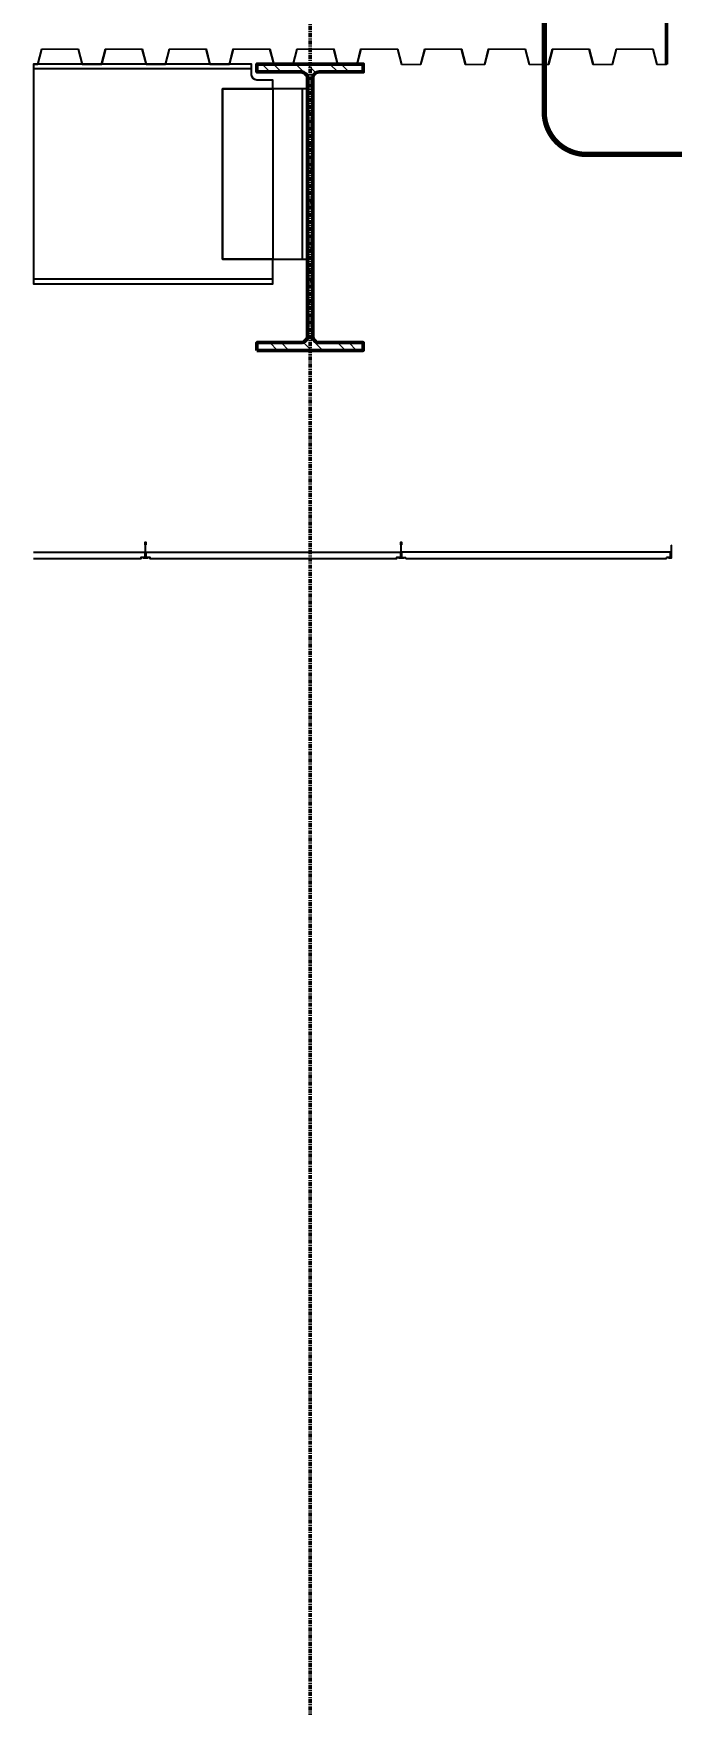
# Model space of a CAD drawing. Header units: inches. Extents: x 3850 to 5846, y -3 to 909.
# Drawn here: x 4312.1 to 4372.1, y 89.3 to 246.4 of the extents above; entities that cross this region are included whole.
import ezdxf

# ---------------------------------------------------------------- set-up
doc = ezdxf.new("R2010")
doc.units = ezdxf.units.IN
doc.header["$LTSCALE"] = 0.5
doc.header["$MEASUREMENT"] = 0
doc.linetypes.add('CENTER2', pattern=[1.125, 0.75, -0.125, 0.125, -0.125])
doc.linetypes.add('HIDDEN2', pattern=[0.1875, 0.125, -0.0625])
doc.layers.get('0').update_dxf_attribs({"lineweight": 18})
doc.layers.get('Defpoints').update_dxf_attribs({"color": 140, "lineweight": 18})
for name, color, linetype, lineweight in [('A-Detl-Iden', 151, 'Continuous', 25), ('A-Detl-Medm', 31, 'Continuous', 25), ('A-Detl-Patt', 190, 'Continuous', 18), ('A-Detl-Thin', 150, 'Continuous', 18), ('A-Detl-Wide', 213, 'Continuous', 50)]:
    doc.layers.add(name, color=color, linetype=linetype, lineweight=lineweight)
doc.styles.add('Arch-Dim', font='romans.shx', dxfattribs={"width": 0.75})
doc.dimstyles.new('Aec-Arch-I-96', dxfattribs={"dimscale": 96, "dimtxt": 0.09375, "dimasz": 0.0625, "dimexe": 0.0625, "dimexo": 0.0625, "dimgap": 0.03125, "dimtad": 1, "dimdec": 4, "dimzin": 3, "dimdsep": 46, "dimlunit": 4, "dimtxsty": 'Arch-Dim', "dimblk": 'ARCHTICK', "dimcen": 0.09375, "dimazin": 2, "dimtfac": 0.75, "dimtdec": 4, "dimtix": 1, "dimtmove": 2, "dimatfit": 2, "dimfxl": 1, "dimtolj": 1, "dimtzin": 0, "dimarcsym": 0})

# ---------------------------------------------------------------- blocks, each defined once
blk = doc.blocks.new('*U58')
at = {"layer": 'A-Detl-Patt'}
h = blk.add_hatch(dxfattribs=at)
h.set_pattern_fill('ANSI32', color=256, scale=6, style=0)
h.set_pattern_definition([(45, (0, -13.46), (-1.591, 1.591), []), (45, (1.0607, -13.46), (-1.591, 1.591), [])])
edge = h.paths.add_edge_path()
edge.add_line((4.995, -26.92), (4.995, -26.175))
edge.add_line((4.995, -26.175), (0.845, -26.175))
edge.add_arc((0.845, -25.575), 0.6, 180, 270, ccw=False)
edge.add_line((0.245, -25.575), (0.245, -1.345))
edge.add_arc((0.845, -1.345), 0.6, 90, 180, ccw=False)
edge.add_line((0.845, -0.745), (4.995, -0.745))
edge.add_line((4.995, -0.745), (4.995, 0))
edge.add_line((4.995, 0), (-4.995, 0))
edge.add_line((-4.995, 0), (-4.995, -0.745))
edge.add_line((-4.995, -0.745), (-0.845, -0.745))
edge.add_arc((-0.845, -1.345), 0.6, 0, 90, ccw=False)
edge.add_line((-0.245, -1.345), (-0.245, -25.575))
edge.add_arc((-0.845, -25.575), 0.6, -90, 0, ccw=False)
edge.add_line((-0.845, -26.175), (-4.995, -26.175))
edge.add_line((-4.995, -26.175), (-4.995, -26.92))
edge.add_line((-4.995, -26.92), (4.995, -26.92))
at = {"color": 0, "linetype": 'ByBlock'}
blk.add_lwpolyline([(4.995, -26.92), (4.995, -26.175), (0.845, -26.175, -0.4142136), (0.245, -25.575), (0.245, -1.345, -0.4142136), (0.845, -0.745), (4.995, -0.745), (4.995, 0), (-4.995, 0), (-4.995, -0.745), (-0.845, -0.745, -0.4142136), (-0.245, -1.345), (-0.245, -25.575, -0.4142136), (-0.845, -26.175), (-4.995, -26.175), (-4.995, -26.92)], format="xyb", close=True, dxfattribs=at)
blk = doc.blocks.new('*U117')
at = {"layer": 'A-Detl-Thin'}
blk.add_lwpolyline([(0, 0.06), (0, 0), (0.92, 0), (1.3, 1.44), (4.7, 1.44), (5.08, 0), (6.92, 0), (7.3, 1.44), (10.7, 1.44), (11.08, 0), (12.92, 0), (13.3, 1.44), (16.7, 1.44), (17.08, 0), (18.92, 0), (19.3, 1.44), (22.7, 1.44), (23.08, 0), (24.92, 0), (25.3, 1.44), (28.7, 1.44), (29.08, 0), (30.92, 0), (31.3, 1.44), (34.7, 1.44), (35.08, 0), (36.92, 0), (37.3, 1.44), (40.7, 1.44), (41.08, 0), (42.92, 0), (43.3, 1.44), (46.7, 1.44), (47.08, 0), (48.92, 0), (49.3, 1.44), (52.7, 1.44), (53.08, 0), (54.92, 0), (55.3, 1.44), (58.7, 1.44), (59.08, 0), (59.5, 0), (59.5, 0.06), (59.12, 0.06), (58.75, 1.5), (55.25, 1.5), (54.88, 0.06), (53.12, 0.06), (52.75, 1.5), (49.25, 1.5), (48.88, 0.06), (47.12, 0.06), (46.75, 1.5), (43.25, 1.5), (42.88, 0.06), (41.12, 0.06), (40.75, 1.5), (37.25, 1.5), (36.88, 0.06), (35.12, 0.06), (34.75, 1.5), (31.25, 1.5), (30.88, 0.06), (29.12, 0.06), (28.75, 1.5), (25.25, 1.5), (24.88, 0.06), (23.12, 0.06), (22.75, 1.5), (19.25, 1.5), (18.88, 0.06), (17.12, 0.06), (16.75, 1.5), (13.25, 1.5), (12.88, 0.06), (11.12, 0.06), (10.75, 1.5), (7.25, 1.5), (6.88, 0.06), (5.12, 0.06), (4.75, 1.5), (1.25, 1.5), (0.88, 0.06), (0, 0.06)], close=True, dxfattribs=at)
at = {"layer": 'A-Detl-Wide'}
blk.add_lwpolyline([(0, 0.06), (0, 5.5), (59.5, 5.5)], dxfattribs=at)
blk = doc.blocks.new('_ArchTick')
at = {"color": 0, "linetype": 'ByBlock', "const_width": 0.15}
blk.add_lwpolyline([(-0.5, -0.5), (0.5, 0.5)], dxfattribs=at)
blk = doc.blocks.new('*D144')
at = {"layer": 'A-Detl-Wide', "color": 0, "lineweight": -2, "transparency": 16777216}
for p, q in [((4373.62, 249), (4416.12, 249)), ((4414.12, 249), (4414.12, 243)), ((4380.12, 243), (4416.12, 243))]:
    blk.add_line(p, q, dxfattribs=at)
at = {"layer": 'Defpoints', "color": 0, "transparency": 16777216}
for p in [(4371.62, 249), (4378.12, 243), (4414.12, 243)]:
    blk.add_point(p, dxfattribs=at)
at = {"layer": 'A-Detl-Wide', "color": 0, "lineweight": -2, "transparency": 16777216, "xscale": 2, "yscale": 2, "zscale": 2}
for p, rotation in [((4414.12, 249), 90), ((4414.12, 243), 270)]:
    blk.add_blockref('_ArchTick', p, dxfattribs=dict(at, rotation=rotation))
at = {"layer": 'A-Detl-Wide', "color": 0, "transparency": 16777216, "insert": (4411.33, 246), "char_height": 3, "attachment_point": 5, "rotation": 90, "style": 'Arch-Dim'}
blk.add_mtext('\\A1;6"', dxfattribs=at)

msp = doc.modelspace()

# ---------------------------------------------------------------- linework, layer by layer
at = {"layer": 'A-Detl-Iden', "linetype": 'HIDDEN2', "const_width": 0.5, "flags": 128}
msp.add_lwpolyline([(4360.11988, 238.99998, 0.414213562), (4364.11988, 234.99998), (4380.1198, 234.99998, 0.414213562), (4384.1198, 238.99998), (4384.1198, 260.79462, 0.414213562), (4380.1198, 264.79462), (4364.11988, 264.79462, 0.414213562), (4360.11988, 260.79462)], format="xyb", close=True, dxfattribs=at)
at = {"layer": 'A-Detl-Medm'}
for p, q in [((4332.62472, 243.04995), (4312.11988, 243.04995)), ((4334.62472, 241.16995), (4334.62472, 225.16995)), ((4337.37472, 241.16995), (4337.37472, 225.16995)), ((4334.62472, 223.28995), (4312.11988, 223.28995)), ((4322.91394, 197.06248), (4322.41394, 197.06248)), ((4346.91394, 197.06248), (4346.41394, 197.06248)), ((4371.99445, 197.62498), (4346.72644, 197.62498)), ((4346.72644, 197.12798), (4346.72644, 197.62498)), ((4346.72644, 197.12798), (4347.10144, 197.12798)), ((4347.10144, 196.99998), (4347.10144, 197.12798)), ((4371.61945, 196.99998), (4347.10144, 196.99998)), ((4371.99445, 197.12798), (4371.61945, 197.12798)), ((4371.61945, 196.99998), (4371.61945, 197.12798)), ((4371.99445, 197.12798), (4371.99445, 197.62498))]:
    msp.add_line(p, q, dxfattribs=at)
msp.add_lwpolyline([(4332.62472, 222.83995), (4334.62472, 222.83995), (4334.62472, 225.16995), (4329.87472, 225.16995), (4329.87472, 241.16995), (4334.62472, 241.16995), (4334.62472, 241.99995), (4333.12472, 241.99995, -0.414213562), (4332.62472, 242.49995), (4332.62472, 243.49995), (4312.11988, 243.49995), (4312.11988, 222.83995), (4332.62472, 222.83995)], format="xyb", close=True, dxfattribs=at)
for points in [[(4329.87472, 241.16995), (4329.87472, 225.16995), (4337.87472, 225.16995), (4337.87472, 241.16995)], [(4322.72644, 197.62498), (4346.60144, 197.62498), (4346.60144, 197.12798), (4346.22644, 197.12798), (4346.22644, 196.99998), (4323.10144, 196.99998), (4323.10144, 197.12798), (4322.72644, 197.12798)]]:
    msp.add_lwpolyline(points, close=True, dxfattribs=at)
for points in [[(4322.66394, 197.06248), (4322.66394, 198.28123), (4322.63269, 198.31248), (4322.63269, 198.56248), (4322.69519, 198.56248), (4322.69519, 198.31248)], [(4346.66394, 197.06248), (4346.66394, 198.28123), (4346.63269, 198.31248), (4346.63269, 198.56248), (4346.69519, 198.56248), (4346.69519, 198.31248)], [(4372.0257, 198.31248), (4372.05695, 198.28123), (4372.05695, 197.06248), (4371.80695, 197.06248)], [(4312.11988, 197.62498), (4322.60144, 197.62498), (4322.60144, 197.12798), (4322.22644, 197.12798), (4322.22644, 196.99998), (4312.11988, 196.99998)]]:
    msp.add_lwpolyline(points, dxfattribs=at)
at = {"layer": 'A-Detl-Wide', "linetype": 'CENTER2'}
msp.add_line((4338.11972, 44.86525), (4338.11972, 822.41196), dxfattribs=at)

# ---------------------------------------------------------------- block references
at = {"layer": 'A-Detl-Wide', "xscale": -1}
for name, p in [('*U117', (4371.61894, 243.44018)), ('*U58', (4338.11972, 243.49995))]:
    msp.add_blockref(name, p, dxfattribs=at)

# ---------------------------------------------------------------- dimensions: what is measured, and where the dimension line sits
at = {"layer": 'A-Detl-Wide'}
dim = msp.add_linear_dim(base=(4414.12002, 242.99998), p1=(4371.61894, 249.00268), p2=(4378.1198, 242.99998), angle=90, dimstyle='Aec-Arch-I-96', override={"dimscale": 32}, dxfattribs=at)
dim.commit()
dim.dimension.update_dxf_attribs({"geometry": '*D144', "text_midpoint": (4411.33431, 246.00133)})

doc.saveas('drawing.dxf')
